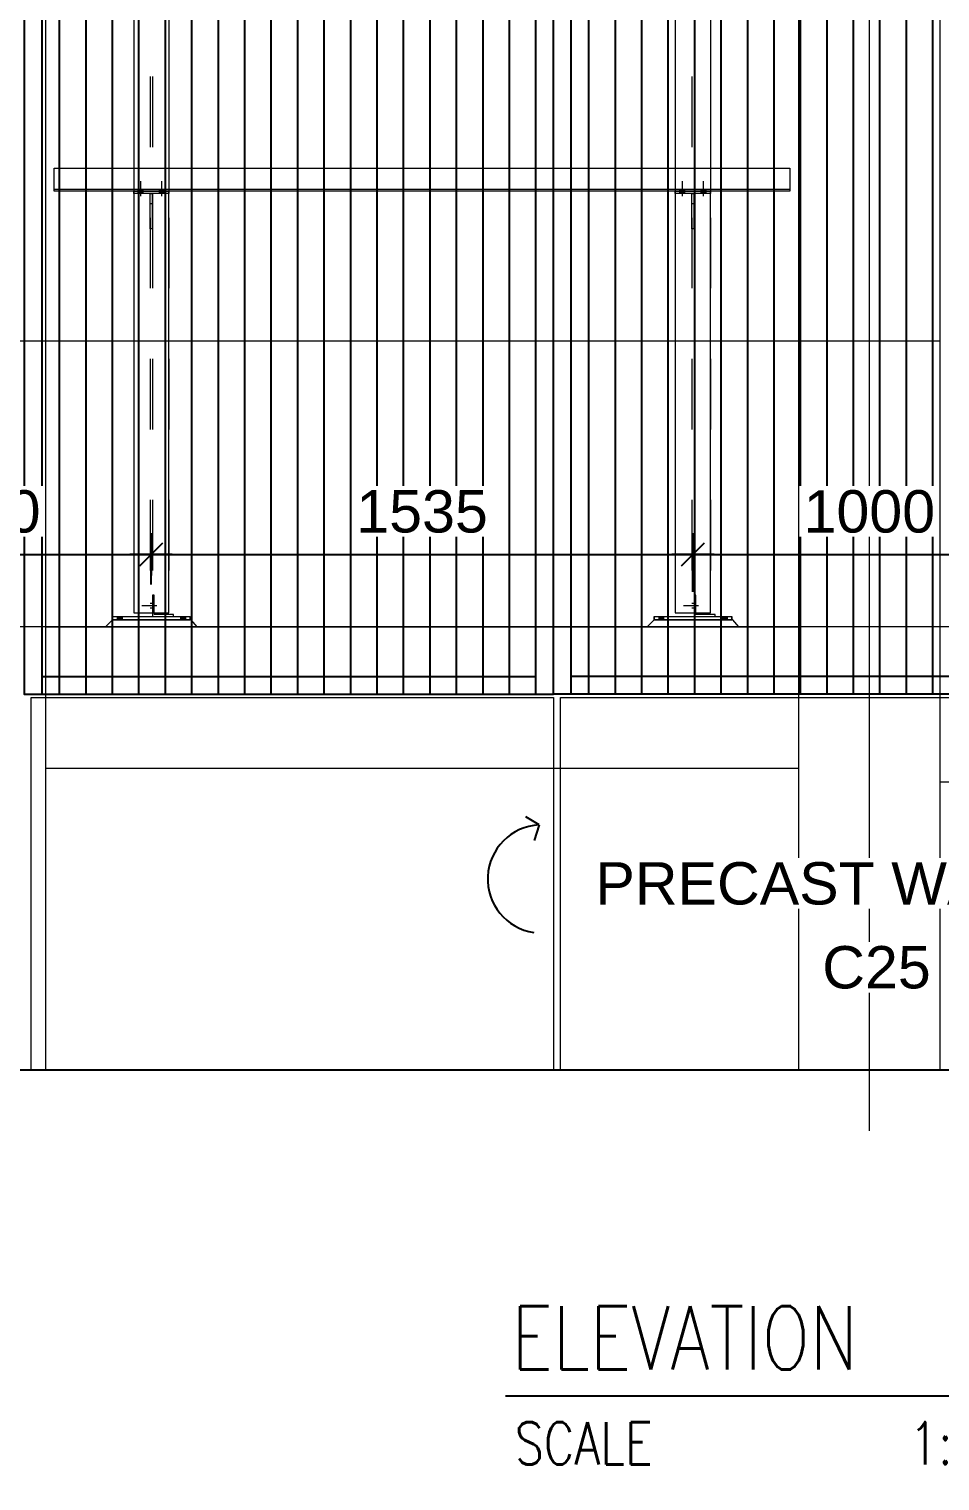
# Model space of a CAD drawing. Header units: millimetres. Extents: x 663313 to 1226001, y 1431724 to 1620898.
# Drawn here: x 663631.334 to 663633.916, y 1524693.932 to 1524698.047 of the extents above; entities that cross this region are included whole.
import ezdxf
from ezdxf.enums import TextEntityAlignment as Align

# ---------------------------------------------------------------- set-up
doc = ezdxf.new("R2010")
doc.units = ezdxf.units.MM
for name, pattern in [('Grid Line', [22.225, 12.7, -3.175, 3.175, -3.175]), ('HIDDEN', [0.375, 0.25, -0.125]), ('XKITLINE00', [0]), ('XKITLINE02', [4, 2, -2])]:
    doc.linetypes.add(name, pattern=pattern)
doc.layers.get('Defpoints').update_dxf_attribs({"color": 140})
doc.layers.add('000 - 0_HIDE_OBJ_FRAMING_DEF_SUB', color=1, linetype='Continuous', plot=False)
for name, color, linetype in [('000 - D I M', 1, 'Continuous'), ('DIM', 1, 'Continuous'), ('REVISE', 3, 'Continuous')]:
    doc.layers.add(name, color=color, linetype=linetype)
for name, color, linetype, lineweight in [('A-FLOR-E', 2, 'Continuous', 9), ('Bolt', 7, 'Continuous', 0), ('Part', 2, 'Continuous', 0), ('S-GRID', 1, 'Continuous', 9)]:
    doc.layers.add(name, color=color, linetype=linetype, lineweight=lineweight)
doc.styles.add('Arial', font='arial.ttf')
doc.styles.add('RomanS', font='romans.shx', dxfattribs={"width": 0.8})
doc.dimstyles.new('Dim - 40 - End', dxfattribs={"dimscale": 0.04, "dimtxt": 3, "dimasz": 1, "dimexe": 0, "dimexo": 2.5, "dimgap": 1.5, "dimtad": 1, "dimdec": 0, "dimlfac": 1000, "dimzin": 1, "dimdsep": 46, "dimtxsty": 'Arial', "dimblk": 'END', "dimcen": 0.09, "dimclrd": 1, "dimclre": 49, "dimclrt": 3, "dimadec": 0, "dimazin": 0, "dimtfac": 1, "dimtdec": 0, "dimtix": 1, "dimtofl": 0, "dimtmove": 2, "dimatfit": 3, "dimfxl": 1, "dimtfill": 1, "dimtfillclr": 256, "dimtolj": 1, "dimtzin": 0, "dimarcsym": 0})

# ---------------------------------------------------------------- blocks, each defined once
blk = doc.blocks.new('GM_Louver Grill Vertical Z1 - Z Profile-23736417-ENT 4 ELE-3 sheet')
at = {"layer": '000 - 0_HIDE_OBJ_FRAMING_DEF_SUB'}
blk.add_line((-1809423.6, 105340), (-1809423.6, 115350), dxfattribs=at)
blk = doc.blocks.new('8')
at = {"layer": '000 - 0_HIDE_OBJ_FRAMING_DEF_SUB'}
for p, q in [((182624.8, 115350), (182624.8, 105340)), ((184024.8, 105340), (184024.8, 115350)), ((184124.8, 105340), (184124.8, 115350)), ((182624.8, 105390), (184024.8, 105390)), ((185524.8, 105390), (184124.8, 105390))]:
    blk.add_line(p, q, dxfattribs=at)
for points in [[(184074.8, 115350), (182574.8, 115350), (182574.8, 105340), (184074.8, 105340)], [(184074.8, 115350), (185574.8, 115350), (185574.8, 105340), (184074.8, 105340)]]:
    blk.add_lwpolyline(points, close=True, dxfattribs=at)
for p in [(1992098.5, 0), (1992173.5, 0), (1992248.5, 0), (1992323.5, 0), (1992398.5, 0), (1992473.5, 0), (1992548.5, 0), (1992623.5, 0), (1992698.5, 0), (1992773.5, 0), (1992848.5, 0), (1992923.5, 0), (1992998.5, 0), (1993073.5, 0), (1993148.5, 0), (1993223.5, 0), (1993298.5, 0), (1993373.5, 0), (1993598.5, 0), (1993673.5, 0), (1993748.5, 0), (1993823.5, 0), (1993898.5, 0), (1993973.5, 0), (1994048.5, 0), (1994123.5, 0), (1994198.5, 0), (1994273.5, 0), (1994348.5, 0), (1994423.5, 0), (1994498.5, 0), (1994573.5, 0)]:
    blk.add_blockref('GM_Louver Grill Vertical Z1 - Z Profile-23736417-ENT 4 ELE-3 sheet', p, dxfattribs=at)
blk = doc.blocks.new('*A3401343')
at = {"layer": 'Part', "linetype": 'XKITLINE02', "lineweight": 0}
for p, q in [((643.197236, 131.130227), (643.197236, 75.930227)), ((643.667235, 131.130227), (643.667235, 75.930227)), ((643.667236, 131.130227), (643.667236, 75.930227)), ((643.727235, 131.130227), (643.727235, 75.930227)), ((643.727236, 131.130227), (643.727236, 75.930227)), ((644.197236, 131.130227), (644.197236, 75.930227)), ((643.197235, 88.530227), (643.197235, 87.820227)), ((644.197235, 88.530227), (644.197235, 87.820227)), ((644.197235, 75.930227), (644.197236, 75.930227)), ((644.197236, 75.930227), (644.197235, 75.930227))]:
    blk.add_line(p, q, dxfattribs=at)
at = {"layer": 'Part', "linetype": 'XKITLINE00', "lineweight": 0}
for p, q in [((643.197235, 102.820227), (643.197235, 88.530227)), ((644.197235, 102.820227), (644.197235, 88.530227)), ((643.197235, 87.820227), (643.197235, 75.930227)), ((644.197235, 75.930227), (644.197235, 87.820227)), ((643.197235, 75.930227), (644.197235, 75.930227))]:
    blk.add_line(p, q, dxfattribs=at)
blk = doc.blocks.new('*A3402344')
at = {"layer": 'Part', "linetype": 'XKITLINE02', "lineweight": 0}
for p, q in [((658.547212, 131.130227), (658.547212, 75.930227)), ((659.017211, 131.130227), (659.017211, 75.930227)), ((659.017212, 131.130227), (659.017212, 75.930227)), ((659.077211, 131.130227), (659.077211, 75.930227)), ((659.077212, 131.130227), (659.077212, 75.930227)), ((659.547212, 131.130227), (659.547212, 75.930227)), ((658.547211, 88.530227), (658.547211, 87.820227)), ((659.547211, 88.530227), (659.547211, 87.820227)), ((659.547211, 75.930227), (659.547212, 75.930227)), ((659.547212, 75.930227), (659.547211, 75.930227))]:
    blk.add_line(p, q, dxfattribs=at)
at = {"layer": 'Part', "linetype": 'XKITLINE00', "lineweight": 0}
for p, q in [((658.547211, 102.820227), (658.547211, 88.530227)), ((659.547211, 102.820227), (659.547211, 88.530227)), ((658.547211, 87.820227), (658.547211, 75.930227)), ((659.547211, 75.930227), (659.547211, 87.820227)), ((658.547211, 75.930227), (659.547211, 75.930227))]:
    blk.add_line(p, q, dxfattribs=at)
blk = doc.blocks.new('*A3438361')
at = {"layer": 'Bolt'}
for points in [[(643.467, 87.94), (643.467, 87.88), (643.327, 87.88), (643.327, 87.94)], [(643.467, 87.88), (643.467, 87.82), (643.327, 87.82), (643.327, 87.88)], [(644.067, 87.94), (644.067, 87.88), (643.927, 87.88), (643.927, 87.94)], [(644.067, 87.88), (644.067, 87.82), (643.927, 87.82), (643.927, 87.88)]]:
    blk.add_hatch(color=256, dxfattribs=at).paths.add_polyline_path(points, flags=17)
at = {"layer": 'Bolt', "linetype": 'XKITLINE00', "lineweight": 0}
for p, q in [((643.397, 87.741), (643.397, 88.17)), ((643.997, 87.741), (643.997, 88.17)), ((643.327, 87.88), (643.327, 87.94)), ((643.327, 87.82), (643.327, 87.88)), ((643.467, 87.88), (643.467, 87.94)), ((643.467, 87.82), (643.467, 87.88)), ((643.927, 87.88), (643.927, 87.94)), ((643.927, 87.82), (643.927, 87.88)), ((644.067, 87.88), (644.067, 87.94)), ((644.067, 87.82), (644.067, 87.88))]:
    blk.add_line(p, q, dxfattribs=at)
blk = doc.blocks.new('*A3439362')
at = {"layer": 'Part', "linetype": 'XKITLINE00', "lineweight": 0}
for p, q in [((643.197234, 87.820227), (643.197234, 87.880227)), ((644.197234, 87.820227), (643.197234, 87.820227)), ((644.197234, 87.820227), (644.197234, 87.880227)), ((644.197235, 87.820227), (644.197234, 87.820227))]:
    blk.add_line(p, q, dxfattribs=at)
at = {"layer": 'Part', "linetype": 'XKITLINE02', "lineweight": 0}
for p, q in [((643.197234, 87.880227), (643.197235, 87.880227)), ((643.197234, 87.880227), (644.197235, 87.880227)), ((643.197235, 87.880227), (643.197235, 87.820227)), ((644.197234, 87.820227), (644.197235, 87.820227)), ((644.197235, 87.820227), (644.197235, 87.880227))]:
    blk.add_line(p, q, dxfattribs=at)
blk = doc.blocks.new('*A3440363')
at = {"layer": 'Part', "linetype": 'XKITLINE00', "lineweight": 0}
for p, q in [((643.667234, 87.820227), (643.727234, 87.820227)), ((643.667234, 87.520227), (643.667234, 87.820227)), ((643.727235, 87.820227), (643.727234, 87.820227)), ((643.727234, 87.820227), (643.727234, 87.520227)), ((643.727234, 87.520227), (643.667234, 87.520227)), ((643.667235, 86.820227), (643.667234, 87.520227)), ((643.727234, 87.520227), (643.727235, 86.820227)), ((643.727235, 86.820227), (643.667235, 86.820227))]:
    blk.add_line(p, q, dxfattribs=at)
at = {"layer": 'Part', "linetype": 'XKITLINE02', "lineweight": 0}
for p, q in [((643.667235, 86.820227), (643.667235, 87.820227)), ((643.727234, 87.820227), (643.727235, 87.820227)), ((643.727235, 86.820227), (643.727235, 87.820227))]:
    blk.add_line(p, q, dxfattribs=at)
blk = doc.blocks.new('*A3441364')
at = {"layer": 'Bolt'}
for points in [[(642.867, 75.83), (642.867, 75.73), (642.727, 75.73), (642.727, 75.83)], [(644.667, 75.83), (644.667, 75.73), (644.527, 75.73), (644.527, 75.83)]]:
    blk.add_hatch(color=256, dxfattribs=at).paths.add_polyline_path(points, flags=17)
at = {"layer": 'Bolt', "linetype": 'XKITLINE00', "lineweight": 0}
for p, q in [((642.727, 75.83), (642.727, 75.73)), ((642.797, 75.83), (642.797, 75.73)), ((642.867, 75.83), (642.867, 75.73)), ((644.527, 75.83), (644.527, 75.73)), ((644.597, 75.83), (644.597, 75.73)), ((644.667, 75.83), (644.667, 75.73))]:
    blk.add_line(p, q, dxfattribs=at)
blk = doc.blocks.new('*A3442365')
at = {"layer": 'Bolt', "linetype": 'XKITLINE02', "lineweight": 0}
for p, q in [((643.727236, 76.200227), (643.667236, 76.200227)), ((643.777236, 76.300227), (643.727236, 76.300227)), ((643.856436, 76.130227), (643.427236, 76.130227)), ((643.727236, 76.060227), (643.667236, 76.060227)), ((643.777236, 75.960227), (643.727236, 75.960227))]:
    blk.add_line(p, q, dxfattribs=at)
blk = doc.blocks.new('*A3443366')
at = {"layer": 'Part', "linetype": 'XKITLINE00', "lineweight": 0}
for p, q in [((642.397235, 75.530227), (642.597235, 75.730227)), ((642.597235, 75.730227), (642.597237, 75.730227)), ((644.827237, 75.730227), (642.597235, 75.730227)), ((644.997235, 75.530227), (644.827235, 75.730227))]:
    blk.add_line(p, q, dxfattribs=at)
at = {"layer": 'Part', "linetype": 'XKITLINE02', "lineweight": 0}
for p, q in [((642.397237, 75.530227), (642.597237, 75.730227)), ((644.997237, 75.530227), (644.827237, 75.730227)), ((642.397235, 75.530227), (644.997237, 75.530227))]:
    blk.add_line(p, q, dxfattribs=at)
blk = doc.blocks.new('*A3444367')
at = {"layer": 'Part', "linetype": 'XKITLINE02', "lineweight": 0}
for p, q in [((643.777236, 76.430227), (643.727235, 76.430227)), ((643.727235, 76.430227), (643.727235, 75.930227)), ((643.777235, 75.930227), (643.777235, 76.430227)), ((643.727235, 75.830227), (644.327236, 75.830227)), ((644.327236, 75.830227), (644.327236, 75.880227))]:
    blk.add_line(p, q, dxfattribs=at)
at = {"layer": 'Part', "linetype": 'XKITLINE00', "lineweight": 0}
for p, q in [((643.727235, 75.930227), (643.727235, 75.830227)), ((643.777235, 75.930227), (643.777235, 75.880227)), ((644.327235, 75.880227), (643.777235, 75.880227)), ((644.327235, 75.830227), (644.327235, 75.880227))]:
    blk.add_line(p, q, dxfattribs=at)
blk = doc.blocks.new('*A3445368')
at = {"layer": 'Part', "linetype": 'XKITLINE00', "lineweight": 0}
for p, q in [((642.597237, 75.830227), (642.597235, 75.830227)), ((642.597235, 75.830227), (644.797235, 75.830227)), ((642.597235, 75.730227), (642.597235, 75.830227)), ((642.597237, 75.730227), (642.597235, 75.730227)), ((642.597235, 75.730227), (644.797235, 75.730227)), ((644.797237, 75.830227), (644.797235, 75.830227)), ((644.797235, 75.730227), (644.797235, 75.830227)), ((644.797237, 75.730227), (644.797235, 75.730227))]:
    blk.add_line(p, q, dxfattribs=at)
at = {"layer": 'Part', "linetype": 'XKITLINE02', "lineweight": 0}
for p, q in [((642.597237, 75.830227), (642.597237, 75.730227)), ((644.797235, 75.830227), (644.797237, 75.830227)), ((644.797235, 75.730227), (644.797237, 75.730227)), ((644.797237, 75.830227), (644.797237, 75.730227))]:
    blk.add_line(p, q, dxfattribs=at)
blk = doc.blocks.new('*A3446369')
at = {"layer": 'Bolt'}
for points in [[(658.217, 75.83), (658.217, 75.73), (658.077, 75.73), (658.077, 75.83)], [(660.017, 75.83), (660.017, 75.73), (659.877, 75.73), (659.877, 75.83)]]:
    blk.add_hatch(color=256, dxfattribs=at).paths.add_polyline_path(points, flags=17)
at = {"layer": 'Bolt', "linetype": 'XKITLINE00', "lineweight": 0}
for p, q in [((658.077, 75.83), (658.077, 75.73)), ((658.147, 75.83), (658.147, 75.73)), ((658.217, 75.83), (658.217, 75.73)), ((659.877, 75.83), (659.877, 75.73)), ((659.947, 75.83), (659.947, 75.73)), ((660.017, 75.83), (660.017, 75.73))]:
    blk.add_line(p, q, dxfattribs=at)
blk = doc.blocks.new('*A3447370')
at = {"layer": 'Bolt', "linetype": 'XKITLINE02', "lineweight": 0}
for p, q in [((659.077211, 76.200227), (659.017211, 76.200227)), ((659.127211, 76.300227), (659.077211, 76.300227)), ((659.206411, 76.130227), (658.777211, 76.130227)), ((659.077211, 76.060227), (659.017211, 76.060227)), ((659.127211, 75.960227), (659.077211, 75.960227))]:
    blk.add_line(p, q, dxfattribs=at)
blk = doc.blocks.new('*A3448371')
at = {"layer": 'Part', "linetype": 'XKITLINE00', "lineweight": 0}
for p, q in [((657.74721, 75.530227), (657.94721, 75.730227)), ((657.94721, 75.730227), (657.947212, 75.730227)), ((660.177212, 75.730227), (657.94721, 75.730227)), ((660.34721, 75.530227), (660.17721, 75.730227))]:
    blk.add_line(p, q, dxfattribs=at)
at = {"layer": 'Part', "linetype": 'XKITLINE02', "lineweight": 0}
for p, q in [((657.747212, 75.530227), (657.947212, 75.730227)), ((660.347212, 75.530227), (660.177212, 75.730227)), ((657.74721, 75.530227), (660.347212, 75.530227))]:
    blk.add_line(p, q, dxfattribs=at)
blk = doc.blocks.new('*A3449372')
at = {"layer": 'Part', "linetype": 'XKITLINE02', "lineweight": 0}
for p, q in [((659.127212, 76.430227), (659.077211, 76.430227)), ((659.077211, 76.430227), (659.077211, 75.930227)), ((659.127211, 75.930227), (659.127211, 76.430227)), ((659.077211, 75.830227), (659.677212, 75.830227)), ((659.677212, 75.830227), (659.677212, 75.880227))]:
    blk.add_line(p, q, dxfattribs=at)
at = {"layer": 'Part', "linetype": 'XKITLINE00', "lineweight": 0}
for p, q in [((659.077211, 75.930227), (659.077211, 75.830227)), ((659.127211, 75.930227), (659.127211, 75.880227)), ((659.677211, 75.880227), (659.127211, 75.880227)), ((659.677211, 75.830227), (659.677211, 75.880227))]:
    blk.add_line(p, q, dxfattribs=at)
blk = doc.blocks.new('*A3450373')
at = {"layer": 'Part', "linetype": 'XKITLINE00', "lineweight": 0}
for p, q in [((657.947212, 75.830227), (657.94721, 75.830227)), ((657.94721, 75.830227), (660.14721, 75.830227)), ((657.94721, 75.730227), (657.94721, 75.830227)), ((657.947212, 75.730227), (657.94721, 75.730227)), ((657.94721, 75.730227), (660.14721, 75.730227)), ((660.147212, 75.830227), (660.14721, 75.830227)), ((660.14721, 75.730227), (660.14721, 75.830227)), ((660.147212, 75.730227), (660.14721, 75.730227))]:
    blk.add_line(p, q, dxfattribs=at)
at = {"layer": 'Part', "linetype": 'XKITLINE02', "lineweight": 0}
for p, q in [((657.947212, 75.830227), (657.947212, 75.730227)), ((660.14721, 75.830227), (660.147212, 75.830227)), ((660.14721, 75.730227), (660.147212, 75.730227)), ((660.147212, 75.830227), (660.147212, 75.730227))]:
    blk.add_line(p, q, dxfattribs=at)
blk = doc.blocks.new('*A3451374')
at = {"layer": 'Part', "linetype": 'XKITLINE00', "lineweight": 0}
for p, q in [((659.017209, 87.820227), (659.077209, 87.820227)), ((659.017209, 87.520227), (659.017209, 87.820227)), ((659.077211, 87.820227), (659.077209, 87.820227)), ((659.077209, 87.820227), (659.077209, 87.520227)), ((659.077209, 87.520227), (659.017209, 87.520227)), ((659.01721, 86.820227), (659.017209, 87.520227)), ((659.077209, 87.520227), (659.07721, 86.820227)), ((659.07721, 86.820227), (659.01721, 86.820227))]:
    blk.add_line(p, q, dxfattribs=at)
at = {"layer": 'Part', "linetype": 'XKITLINE02', "lineweight": 0}
for p, q in [((659.017211, 86.820227), (659.017211, 87.820227)), ((659.077209, 87.820227), (659.077211, 87.820227)), ((659.077211, 86.820227), (659.077211, 87.820227))]:
    blk.add_line(p, q, dxfattribs=at)
blk = doc.blocks.new('*A3452375')
at = {"layer": 'Part', "linetype": 'XKITLINE00', "lineweight": 0}
for p, q in [((658.547209, 87.820227), (658.547209, 87.880227)), ((659.547209, 87.820227), (658.547209, 87.820227)), ((659.547209, 87.820227), (659.547209, 87.880227)), ((659.547211, 87.820227), (659.547209, 87.820227))]:
    blk.add_line(p, q, dxfattribs=at)
at = {"layer": 'Part', "linetype": 'XKITLINE02', "lineweight": 0}
for p, q in [((658.547209, 87.880227), (658.547211, 87.880227)), ((658.547209, 87.880227), (659.547211, 87.880227)), ((658.547211, 87.880227), (658.547211, 87.820227)), ((659.547209, 87.820227), (659.547211, 87.820227)), ((659.547211, 87.880227), (659.547211, 87.820227))]:
    blk.add_line(p, q, dxfattribs=at)
blk = doc.blocks.new('*A3453376')
at = {"layer": 'Bolt'}
for points in [[(658.817, 87.94), (658.817, 87.88), (658.677, 87.88), (658.677, 87.94)], [(658.817, 87.88), (658.817, 87.82), (658.677, 87.82), (658.677, 87.88)], [(659.417, 87.94), (659.417, 87.88), (659.277, 87.88), (659.277, 87.94)], [(659.417, 87.88), (659.417, 87.82), (659.277, 87.82), (659.277, 87.88)]]:
    blk.add_hatch(color=256, dxfattribs=at).paths.add_polyline_path(points, flags=17)
at = {"layer": 'Bolt', "linetype": 'XKITLINE00', "lineweight": 0}
for p, q in [((658.747, 87.741), (658.747, 88.17)), ((659.347, 87.741), (659.347, 88.17)), ((658.677, 87.88), (658.677, 87.94)), ((658.677, 87.82), (658.677, 87.88)), ((658.817, 87.88), (658.817, 87.94)), ((658.817, 87.82), (658.817, 87.88)), ((659.277, 87.88), (659.277, 87.94)), ((659.277, 87.82), (659.277, 87.88)), ((659.417, 87.88), (659.417, 87.94)), ((659.417, 87.82), (659.417, 87.88))]:
    blk.add_line(p, q, dxfattribs=at)
blk = doc.blocks.new('END')
at = {"color": 1}
for p, q in [((0, 1.5), (0, -1.5)), ((1.5, 0), (-1.5, 0))]:
    blk.add_line(p, q, dxfattribs=at)
at = {"color": 3}
blk.add_line((-0.8, -0.8), (0.8, 0.8), dxfattribs=at)
blk = doc.blocks.new('*D3941')
at = {"layer": '000 - D I M', "color": 49, "lineweight": -2, "transparency": 16777216}
for p, q in [((663630.6809, 1524696.4725), (663630.6809, 1524696.5581)), ((663631.6804, 1524696.4725), (663631.6804, 1524696.5581))]:
    blk.add_line(p, q, dxfattribs=at)
at = {"layer": '000 - D I M', "color": 1, "lineweight": -2, "transparency": 16777216}
blk.add_line((663630.7209, 1524696.5581), (663631.6404, 1524696.5581), dxfattribs=at)
at = {"layer": 'Defpoints', "color": 0, "transparency": 16777216}
for p in [(663631.6804, 1524696.5581), (663630.6809, 1524696.3725), (663631.6804, 1524696.3725)]:
    blk.add_point(p, dxfattribs=at)
at = {"layer": '000 - D I M', "color": 1, "lineweight": -2, "transparency": 16777216, "xscale": 0.04, "yscale": 0.04, "zscale": 0.04, "rotation": 180}
blk.add_blockref('END', (663630.6809, 1524696.5581), dxfattribs=at)
at = {"layer": '000 - D I M', "color": 1, "lineweight": -2, "transparency": 16777216, "xscale": 0.04, "yscale": 0.04, "zscale": 0.04}
blk.add_blockref('END', (663631.6804, 1524696.5581), dxfattribs=at)
at = {"layer": '000 - D I M', "color": 3, "transparency": 16777216, "insert": (663631.1807, 1524696.6793), "char_height": 0.12, "attachment_point": 5, "style": 'Arial', "bg_fill": 3, "box_fill_scale": 1.1, "bg_fill_color": 256, "bg_fill_true_color": 13158600, "bg_fill_transparency": 0}
blk.add_mtext('\\A1;1000', dxfattribs=at)
blk = doc.blocks.new('*D3942')
at = {"layer": '000 - D I M', "color": 49, "lineweight": -2, "transparency": 16777216}
for p, q in [((663631.6804, 1524696.4725), (663631.6804, 1524696.5581)), ((663633.2159, 1524696.4525), (663633.2159, 1524696.5581))]:
    blk.add_line(p, q, dxfattribs=at)
at = {"layer": '000 - D I M', "color": 1, "lineweight": -2, "transparency": 16777216}
blk.add_line((663631.7204, 1524696.5581), (663633.1759, 1524696.5581), dxfattribs=at)
at = {"layer": 'Defpoints', "color": 0, "transparency": 16777216}
for p in [(663633.2159, 1524696.5581), (663631.6804, 1524696.3725), (663633.2159, 1524696.3525)]:
    blk.add_point(p, dxfattribs=at)
at = {"layer": '000 - D I M', "color": 1, "lineweight": -2, "transparency": 16777216, "xscale": 0.04, "yscale": 0.04, "zscale": 0.04, "rotation": 180}
blk.add_blockref('END', (663631.6804, 1524696.5581), dxfattribs=at)
at = {"layer": '000 - D I M', "color": 1, "lineweight": -2, "transparency": 16777216, "xscale": 0.04, "yscale": 0.04, "zscale": 0.04}
blk.add_blockref('END', (663633.2159, 1524696.5581), dxfattribs=at)
at = {"layer": '000 - D I M', "color": 3, "transparency": 16777216, "insert": (663632.4482, 1524696.6794), "char_height": 0.12, "attachment_point": 5, "style": 'Arial', "bg_fill": 3, "box_fill_scale": 1.1, "bg_fill_color": 256, "bg_fill_true_color": 13158600, "bg_fill_transparency": 0}
blk.add_mtext('\\A1;1535', dxfattribs=at)
blk = doc.blocks.new('*D3943')
at = {"layer": '000 - D I M', "color": 49, "lineweight": -2, "transparency": 16777216}
for p, q in [((663634.2154, 1524697.0825), (663634.2154, 1524696.5581)), ((663633.2159, 1524696.4525), (663633.2159, 1524696.5581))]:
    blk.add_line(p, q, dxfattribs=at)
at = {"layer": '000 - D I M', "color": 1, "lineweight": -2, "transparency": 16777216}
blk.add_line((663633.2559, 1524696.5581), (663634.1754, 1524696.5581), dxfattribs=at)
at = {"layer": 'Defpoints', "color": 0, "transparency": 16777216}
for p in [(663634.2154, 1524697.1825), (663634.2154, 1524696.5581), (663633.2159, 1524696.3525)]:
    blk.add_point(p, dxfattribs=at)
at = {"layer": '000 - D I M', "color": 1, "lineweight": -2, "transparency": 16777216, "xscale": 0.04, "yscale": 0.04, "zscale": 0.04, "rotation": 180}
blk.add_blockref('END', (663633.2159, 1524696.5581), dxfattribs=at)
at = {"layer": '000 - D I M', "color": 1, "lineweight": -2, "transparency": 16777216, "xscale": 0.04, "yscale": 0.04, "zscale": 0.04}
blk.add_blockref('END', (663634.2154, 1524696.5581), dxfattribs=at)
at = {"layer": '000 - D I M', "color": 3, "transparency": 16777216, "insert": (663633.7157, 1524696.6793), "char_height": 0.12, "attachment_point": 5, "style": 'Arial', "bg_fill": 3, "box_fill_scale": 1.1, "bg_fill_color": 256, "bg_fill_true_color": 13158600, "bg_fill_transparency": 0}
blk.add_mtext('\\A1;1000', dxfattribs=at)
blk = doc.blocks.new('123')
at = {"layer": '000 - 0_HIDE_OBJ_FRAMING_DEF_SUB'}
for q in [(-724.5, 0), (882, 0)]:
    blk.add_line((518.4, 0), q, dxfattribs=at)
blk.add_circle((700.2, 0), 181.8, dxfattribs=at)
at = {"layer": '000 - 0_HIDE_OBJ_FRAMING_DEF_SUB', "color": 5, "style": 'RomanS', "width": 0.8}
blk.add_attdef('DETAIL', text='', height=136.4, dxfattribs=at).set_placement((-711.5, 125.5), align=Align.MIDDLE_LEFT)
blk.add_attdef('TEXT', text='', height=121.2, dxfattribs=at).set_placement((706.1, 80.6), align=Align.MIDDLE_CENTER)
at = {"layer": '000 - 0_HIDE_OBJ_FRAMING_DEF_SUB', "color": 3, "style": 'RomanS', "width": 0.8}
for tag, p in [('SCALE', (-704.4, -100.8)), ('1:10', (142.2, -100.8))]:
    blk.add_attdef(tag, text='', height=90.9, dxfattribs=at).set_placement(p, align=Align.MIDDLE_LEFT)
for p in [(695.1, -84.5), (695.1, -197.4)]:
    blk.add_attdef('TEXT', text='', height=60.6, dxfattribs=at).set_placement(p, align=Align.MIDDLE_CENTER)

msp = doc.modelspace()

# ---------------------------------------------------------------- linework, layer by layer
at = {"layer": 'A-FLOR-E', "color": 1, "linetype": 'HIDDEN', "ltscale": 20}
for p, q in [((663631.3809, 1524695.9525), (663633.5159, 1524695.9525)), ((663636.8609, 1524695.9125), (663633.9159, 1524695.9125))]:
    msp.add_line(p, q, dxfattribs=at)
at = {"layer": 'A-FLOR-E', "color": 4, "ltscale": 20}
for points in [[(663630.9809, 1524696.1525), (663630.9809, 1524705.4625), (663631.3809, 1524705.4625), (663631.3809, 1524696.1525)], [(663633.5159, 1524696.1525), (663633.5159, 1524705.4625), (663633.9159, 1524705.4625), (663633.9159, 1524696.1525)]]:
    msp.add_lwpolyline(points, dxfattribs=at)
at = {"layer": 'A-FLOR-E', "color": 1, "linetype": 'HIDDEN', "ltscale": 20}
for points in [[(663631.3809, 1524696.1525), (663631.3809, 1524695.0972)], [(663633.5159, 1524695.0972), (663633.5159, 1524696.1525)], [(663633.9159, 1524696.1525), (663633.9159, 1524695.0972)]]:
    msp.add_lwpolyline(points, dxfattribs=at)
at = {"layer": 'DIM', "color": 1, "linetype": 'ByBlock'}
for q in [(663632.7425, 1524695.8147), (663632.7663, 1524695.7473)]:
    msp.add_line((663632.7798, 1524695.7914), q, dxfattribs=at)
at = {"layer": 'DIM', "color": 1, "ltscale": 15}
msp.add_lwpolyline([(663628.0374, 1524695.0972), (663634.5867, 1524695.0972, -0.637752), (663634.5984, 1524695.0665), (663634.5761, 1524695.044), (663634.6826, 1524695.1505), (663634.6592, 1524695.1266, 0.61005), (663634.6721, 1524695.0972), (663640.7133, 1524695.0972)], format="xyb", dxfattribs=at)
at = {"layer": 'DIM', "color": 1, "linetype": 'ByBlock'}
msp.add_arc((663632.7877, 1524695.6381), 0.1535, 92.9237, 261.433, dxfattribs=at)
at = {"layer": 'Part', "linetype": 'XKITLINE00', "lineweight": 0}
msp.add_line((663631.3809, 1524696.3525), (663633.5159, 1524696.3525), dxfattribs=at)
msp.add_lwpolyline([(663631.4059, 1524697.6525), (663633.4909, 1524697.6525), (663633.4909, 1524697.5875), (663631.4059, 1524697.5875)], close=True, dxfattribs=at)
for points in [[(663631.3409, 1524695.0972), (663631.3409, 1524696.1525), (663632.8209, 1524696.1525), (663632.8209, 1524695.0972)], [(663632.8409, 1524695.0972), (663632.8409, 1524696.1525), (663634.3209, 1524696.1525), (663634.3209, 1524695.0972)]]:
    msp.add_lwpolyline(points, dxfattribs=at)
at = {"layer": 'S-GRID', "color": 251, "linetype": 'Grid Line'}
msp.add_line((663633.7159, 1524694.9248), (663633.7159, 1524706.8958), dxfattribs=at)
at = {"layer": 'S-GRID', "color": 2, "linetype": 'HIDDEN', "ltscale": 10}
msp.add_line((663631.4059, 1524697.5935), (663633.4909, 1524697.5935), dxfattribs=at)
at = {"layer": 'S-GRID', "linetype": 'Grid Line', "ltscale": 0.6}
for p, q in [((663633.9159, 1524697.1625), (663624.6549, 1524697.1625)), ((663636.8609, 1524696.3525), (663624.6549, 1524696.3525))]:
    msp.add_line(p, q, dxfattribs=at)

# ---------------------------------------------------------------- block references
at = {"xscale": 0.001, "yscale": 0.001, "zscale": 0.001}
msp.add_blockref('8', (663448.7461, 1524590.8225), dxfattribs=at)
at = {"lineweight": 0, "xscale": 0.1, "yscale": 0.1, "zscale": 0.1}
for name in ['*A3401343', '*A3402344', '*A3438361', '*A3453376', '*A3439362', '*A3440363', '*A3452375', '*A3451374', '*A3442365', '*A3444367', '*A3447370', '*A3449372', '*A3443366', '*A3445368', '*A3441364', '*A3448371', '*A3450373', '*A3446369']:
    msp.add_blockref(name, (663567.3112, 1524688.7994), dxfattribs=at)
ref = msp.add_blockref('123', (663633.6407, 1524694.172), dxfattribs=dict(xscale=0.00132, yscale=0.00132, zscale=0.00132))
ref.add_attrib('1:10', '1:40', dxfattribs={"layer": '000 - 0_HIDE_OBJ_FRAMING_DEF_SUB', "color": 3, "height": 0.12, "style": 'RomanS', "width": 0.8}).set_placement((663633.8284, 1524694.039), align=Align.MIDDLE_LEFT)
ref.add_attrib('TEXT', 'D', dxfattribs={"layer": '000 - 0_HIDE_OBJ_FRAMING_DEF_SUB', "color": 5, "height": 0.16, "style": 'RomanS', "width": 0.8}).set_placement((663634.5727, 1524694.2784), align=Align.MIDDLE_CENTER)
ref.add_attrib('TEXT', '6421-20', dxfattribs={"layer": '000 - 0_HIDE_OBJ_FRAMING_DEF_SUB', "color": 3, "height": 0.08, "style": 'RomanS', "width": 0.8}).set_placement((663634.5583, 1524694.0605), align=Align.MIDDLE_CENTER)
ref.add_attrib('DETAIL', 'ELEVATION', dxfattribs={"layer": '000 - 0_HIDE_OBJ_FRAMING_DEF_SUB', "color": 5, "height": 0.18, "style": 'RomanS', "width": 0.8}).set_placement((663632.7016, 1524694.3377), align=Align.MIDDLE_LEFT)
ref.add_attrib('SCALE', 'SCALE', dxfattribs={"layer": '000 - 0_HIDE_OBJ_FRAMING_DEF_SUB', "color": 3, "height": 0.12, "style": 'RomanS', "width": 0.8}).set_placement((663632.7109, 1524694.039), align=Align.MIDDLE_LEFT)

# ---------------------------------------------------------------- next in the draw order: texts
at = {"layer": 'REVISE', "color": 3, "insert": (663633.5868, 1524695.625), "char_height": 0.12, "attachment_point": 5, "style": 'Arial', "bg_fill": 3, "box_fill_scale": 1.1, "bg_fill_color": 256, "bg_fill_true_color": 13158600, "bg_fill_transparency": 0}
msp.add_mtext('\\A1;PRECAST WALL', dxfattribs=at)
at = {"layer": 'REVISE', "color": 3, "insert": (663633.7361, 1524695.3872), "char_height": 0.12, "width": 0.280732, "attachment_point": 5, "style": 'Arial', "bg_fill": 3, "box_fill_scale": 1.1, "bg_fill_color": 256, "bg_fill_true_color": 13158600, "bg_fill_transparency": 0}
msp.add_mtext('\\A1;C25', dxfattribs=at)

# ---------------------------------------------------------------- next in the draw order: dimensions: what is measured, and where the dimension line sits
at = {"layer": '000 - D I M'}
dim = msp.add_linear_dim(base=(663631.68043, 1524696.55807), p1=(663630.68092, 1524696.37245), p2=(663631.68043, 1524696.37245), dimstyle='Dim - 40 - End', dxfattribs=at)
dim.commit()
dim.dimension.update_dxf_attribs({"geometry": '*D3941', "text_midpoint": (663631.18068, 1524696.67934)})

# ---------------------------------------------------------------- next in the draw order: dimensions: what is measured, and where the dimension line sits
dim = msp.add_linear_dim(base=(663633.21592, 1524696.55807), p1=(663631.68043, 1524696.37245), p2=(663633.21592, 1524696.35245), dimstyle='Dim - 40 - End', dxfattribs=at)
dim.commit()
dim.dimension.update_dxf_attribs({"geometry": '*D3942', "text_midpoint": (663632.44818, 1524696.67938)})

# ---------------------------------------------------------------- next in the draw order: dimensions: what is measured, and where the dimension line sits
dim = msp.add_linear_dim(base=(663634.21543, 1524696.55807), p1=(663633.21592, 1524696.35245), p2=(663634.21543, 1524697.18245), dimstyle='Dim - 40 - End', dxfattribs=at)
dim.commit()
dim.dimension.update_dxf_attribs({"geometry": '*D3943', "text_midpoint": (663633.71568, 1524696.67934)})

doc.saveas('drawing.dxf')
